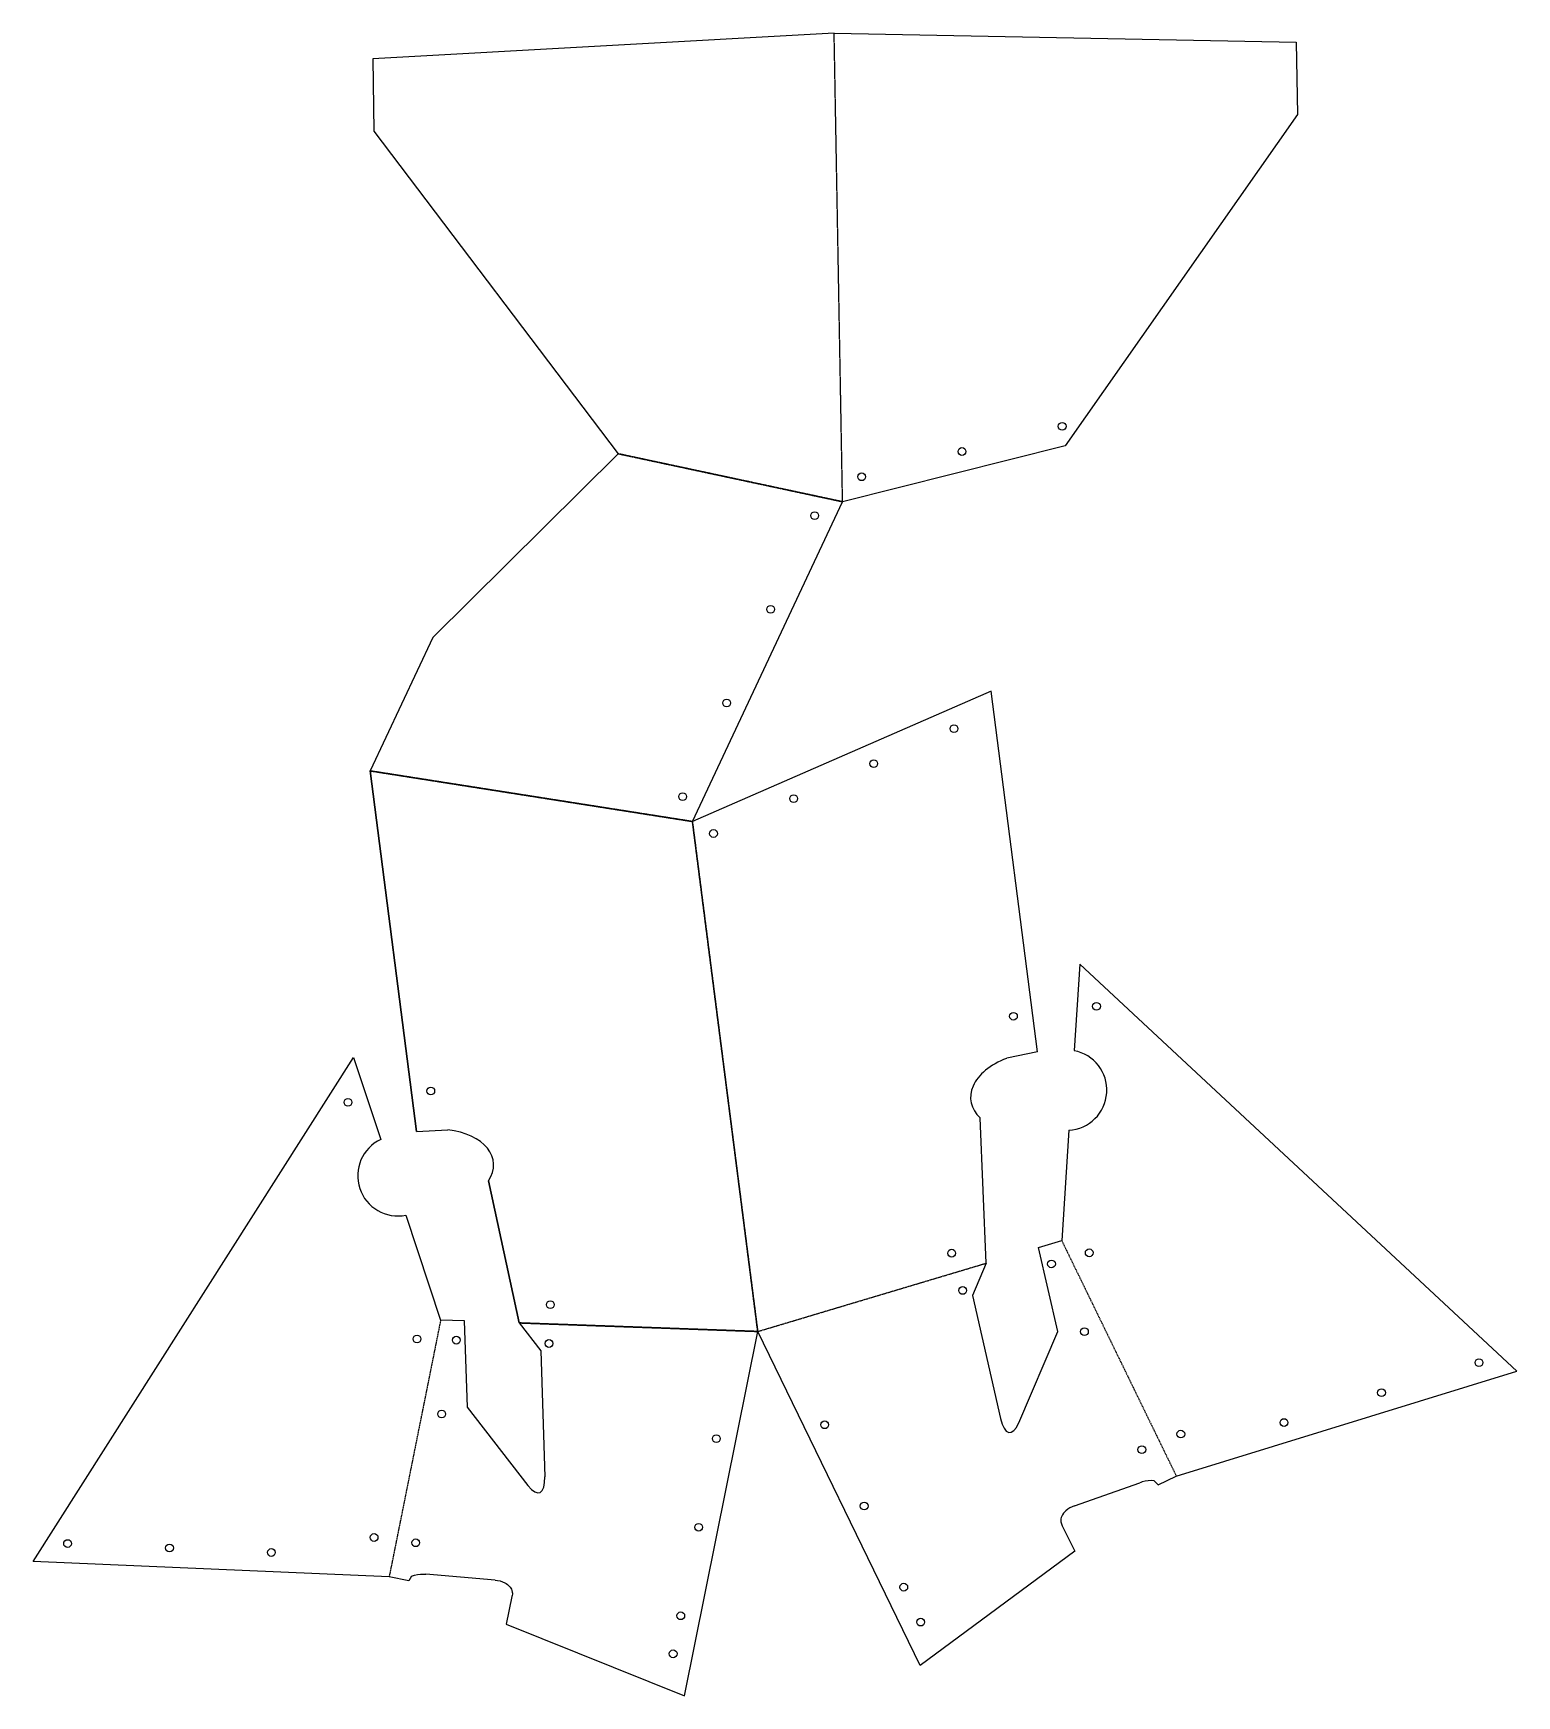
# Model space of a CAD drawing. Header units: millimetres. Extents: x 809 to 1956, y -721 to 564.
import ezdxf

# ---------------------------------------------------------------- set-up
doc = ezdxf.new("R2010")
doc.units = ezdxf.units.MM
doc.linetypes.add('DASHED', pattern=[0.75, 0.5, -0.25])
doc.layers.get('0').update_dxf_attribs({"linetype": 'CONTINUOUS'})

msp = doc.modelspace()

# ---------------------------------------------------------------- linework, layer by layer
for p, q in [((1428.3, 564.2), (1071.5, 544.6)), ((1428.3, 564.2), (1785.6, 557.4)), ((1785.6, 557.4), (1786.6, 501.4)), ((1071.5, 544.6), (1072.5, 488.6)), ((1786.6, 501.4), (1606.9, 245.5)), ((1072.5, 488.6), (1261.3, 239.3)), ((1606.9, 245.5), (1434.8, 202.2)), ((1261.3, 239.3), (1118.1, 97.4)), ((1318.7, -44.9), (1434.8, 202.2)), ((1118.1, 97.4), (1069.6, -5.8)), ((1549.8, 55.8), (1318.7, -44.9)), ((1585.5, -222.9), (1549.8, 55.8)), ((1069.6, -5.8), (1105.3, -284.4)), ((1105.3, -284.4), (1069.6, -5.8)), ((1618.2, -155.2), (1613.8, -222)), ((1956, -469.8), (1618.2, -155.2)), ((809.1, -616.8), (1056.7, -227.2)), ((1056.7, -227.2), (1077.7, -290.7)), ((1585.5, -222.9), (1561.7, -227.9)), ((1545.9, -386.2), (1541.2, -273.9)), ((1105.3, -284.4), (1129.7, -283.2)), ((1105.3, -284.4), (1129.7, -283.2)), ((1609.8, -283.4), (1604.2, -368.7)), ((1161.1, -322.6), (1184.8, -432.4)), ((1184.8, -432.4), (1161.1, -322.6)), ((1097.1, -349.1), (1124, -430.3)), ((1586.4, -374.1), (1604.2, -368.7)), ((1601.1, -438.9), (1586.4, -374.1)), ((1545.9, -386.2), (1535.3, -411.2)), ((1535.3, -411.2), (1556.8, -506.2)), ((1142.6, -430.9), (1124, -430.3)), ((1144.7, -497.4), (1142.6, -430.9)), ((1184.8, -432.4), (1201.5, -454)), ((1312.6, -720.5), (1369.2, -439)), ((1494.9, -697.2), (1369.2, -439)), ((1571.1, -509.5), (1601.1, -438.9)), ((1201.5, -454), (1204.5, -551.3)), ((1692.8, -550.7), (1956, -469.8)), ((1191.6, -558.1), (1144.7, -497.4)), ((1678.7, -557.6), (1692.8, -550.7)), ((1614.2, -573.7), (1664.7, -555.9)), ((1675.7, -554.4), (1678.7, -557.6)), ((1604.7, -589.2), (1614.3, -608.8)), ((1614.3, -608.8), (1494.9, -697.2)), ((1084.2, -628.7), (809.1, -616.8)), ((1099.5, -631.8), (1084.2, -628.7)), ((1101.6, -628), (1099.5, -631.8)), ((1166.1, -631.1), (1112.7, -626.6)), ((1179.1, -643.8), (1174.8, -665.2)), ((1174.8, -665.2), (1312.6, -720.5))]:
    msp.add_line(p, q)
at = {"linetype": 'DASHED'}
for p, q in [((1434.8, 202.2), (1428.3, 564.2)), ((1434.8, 202.2), (1428.3, 564.2)), ((1261.3, 239.3), (1434.8, 202.2)), ((1434.8, 202.2), (1261.3, 239.3)), ((1318.7, -44.9), (1069.6, -5.8)), ((1069.6, -5.8), (1318.7, -44.9)), ((1069.6, -5.8), (1318.7, -44.9)), ((1369.2, -439), (1318.7, -44.9)), ((1318.7, -44.9), (1369.2, -439)), ((1318.7, -44.9), (1369.2, -439)), ((1604.2, -368.7), (1692.8, -550.7)), ((1604.2, -368.7), (1692.8, -550.7)), ((1369.2, -439), (1545.9, -386.2)), ((1369.2, -439), (1545.9, -386.2)), ((1124, -430.3), (1084.2, -628.7)), ((1124, -430.3), (1084.2, -628.7)), ((1184.8, -432.4), (1369.2, -439)), ((1369.2, -439), (1184.8, -432.4)), ((1369.2, -439), (1184.8, -432.4))]:
    msp.add_line(p, q, dxfattribs=at)
for centre in [(1604.6, 260.5), (1527.1, 241), (1449.5, 221.5), (1413.2, 191.5), (1379.2, 119.1), (1345.2, 46.7), (1520.9, 26.8), (1458.9, -0.2), (1311.2, -25.7), (1397, -27.2), (1335, -54.2), (1566.9, -195.4), (1631.1, -187.7), (1116.4, -253.2), (1116.4, -253.2), (1052.4, -261.9), (1519.1, -378.5), (1596.3, -386.8), (1625.5, -378.2), (1527.7, -407.3), (1208.9, -418.3), (1208.9, -418.3), (1621.8, -439.1), (1105.8, -444.8), (1136.2, -445.7), (1207.8, -448.3), (1926.8, -463.1), (1851.5, -486.3), (1124.8, -502.8), (1421, -511.1), (1776.1, -509.4), (1337.2, -521.8), (1696.3, -518.3), (1666.2, -530.3), (1451.5, -573.9), (1323.5, -590.3), (835.6, -602.9), (914.4, -606.3), (1072.6, -598.2), (1104.8, -602.3), (993.2, -609.8), (1482.1, -636.6), (1309.7, -658.7), (1495.2, -663.6), (1303.8, -688.1)]:
    msp.add_circle(centre, 3)
for centre, start, end in [((1608.1, -252.5), -86.8798, 79.4087), ((1090.9, -318.7), 115.1966, 281.485)]:
    msp.add_arc(centre, 31, start, end)
for centre, major_axis, ratio, start_param, end_param in [((1583.5, -254.2), (49.6, 6.4), 0.619644, 1.945782, 3.616582), ((1115.2, -314.2), (-49.6, -6.4), 0.619644, 2.666603, 4.337404), ((1115.2, -314.2), (-49.6, -6.4), 0.619644, 2.666603, 4.337404), ((1565.6, -485.5), (1.8, 31.6), 0.322133, 2.300742, 3.871538), ((1190.8, -533.5), (-9.7, 30.1), 0.322133, 2.411647, 3.982443)]:
    msp.add_ellipse(centre, major_axis=major_axis, ratio=ratio, start_param=start_param, end_param=end_param)
for points, knots in [([(1675.7, -554.4), (1672.7, -554), (1669.4, -554.4), (1666.3, -555.3), (1665.8, -555.5), (1665.2, -555.7), (1664.7, -555.9)], [0.8298697, 0.8298697, 0.8298697, 0.8298697, 1.5799125, 1.5799125, 1.5799125, 1.7102411, 1.7102411, 1.7102411, 1.7102411]), ([(1614.2, -573.7), (1611.6, -574.6), (1609.3, -575.9), (1607.4, -577.6), (1606.1, -578.8), (1605, -580.1), (1604.3, -581.8), (1603.7, -583), (1603.4, -584.5), (1603.6, -586), (1603.7, -587.2), (1604.1, -588.3), (1604.7, -589.2)], [1.710241, 1.710241, 1.710241, 1.710241, 2.333323, 2.333323, 2.333323, 2.753076, 2.753076, 2.753076, 3.058002, 3.058002, 3.058002, 3.281037, 3.281037, 3.281037, 3.281037]), ([(1101.6, -628), (1104.5, -626.8), (1107.7, -626.4), (1111, -626.5), (1111.6, -626.5), (1112.1, -626.6), (1112.7, -626.6)], [0.8298697, 0.8298697, 0.8298697, 0.8298697, 1.5799125, 1.5799125, 1.5799125, 1.7102411, 1.7102411, 1.7102411, 1.7102411]), ([(1166.1, -631.1), (1168.8, -631.4), (1171.4, -632), (1173.6, -633.2), (1175.2, -634), (1176.6, -635), (1177.7, -636.5), (1178.5, -637.5), (1179.2, -638.9), (1179.4, -640.4), (1179.6, -641.5), (1179.5, -642.7), (1179.1, -643.8)], [1.710241, 1.710241, 1.710241, 1.710241, 2.333323, 2.333323, 2.333323, 2.753076, 2.753076, 2.753076, 3.058002, 3.058002, 3.058002, 3.281037, 3.281037, 3.281037, 3.281037])]:
    msp.add_open_spline(points, degree=3, knots=knots)

doc.saveas('drawing.dxf')
